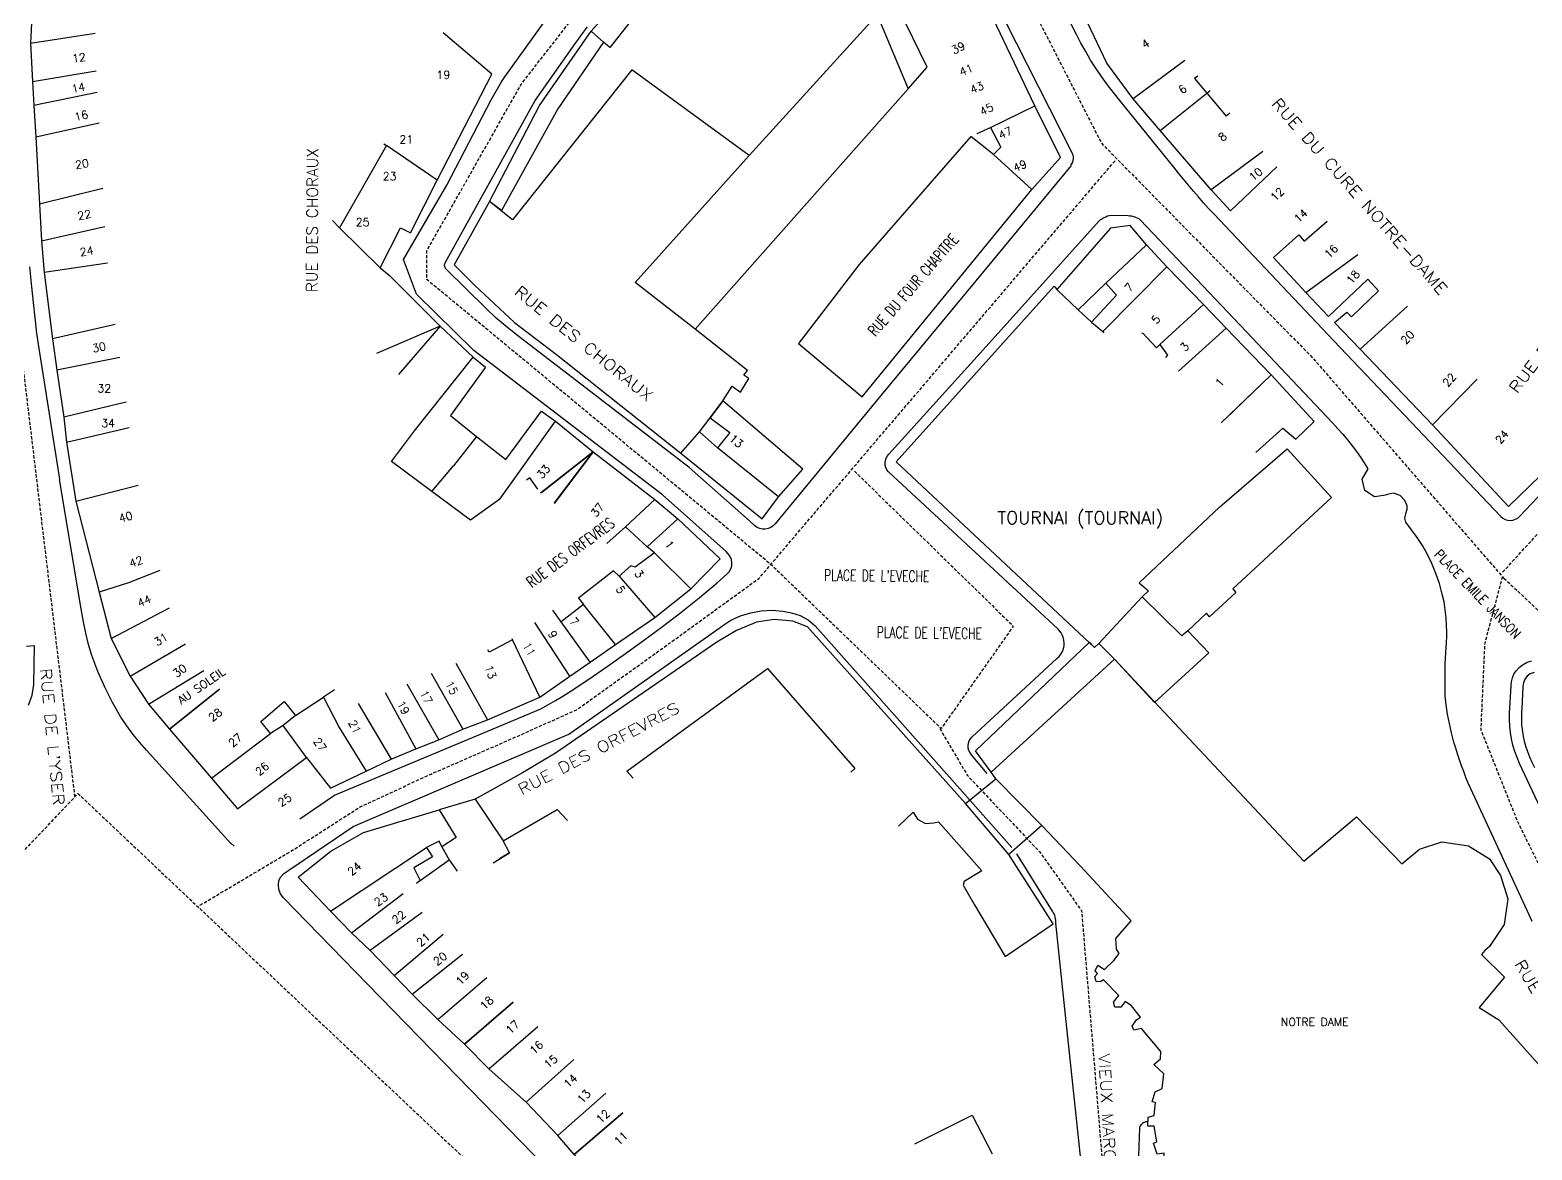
# Model space of a CAD drawing. Header units: millimetres. Extents: x 80000 to 81000, y 144000 to 145000.
# Drawn here: x 80439.8 to 80674.5, y 144414 to 144588.9 of the extents above; entities that cross this region are included whole.
import ezdxf
from ezdxf.enums import TextEntityAlignment as Align

# ---------------------------------------------------------------- set-up
doc = ezdxf.new("R2010")
doc.units = ezdxf.units.MM
doc.linetypes.add('DASHED', pattern=[0.75, 0.5, -0.25])
for name, color, linetype in [('W0001', 6, 'DASHED'), ('W0008', 7, 'CONTINUOUS'), ('W0100', 7, 'CONTINUOUS'), ('W0980', 7, 'CONTINUOUS'), ('W0989', 7, 'CONTINUOUS'), ('W0991', 7, 'CONTINUOUS')]:
    doc.layers.add(name, color=color, linetype=linetype)
doc.styles.get("Standard").update_dxf_attribs({"font": 'romans.shx', "width": 0.85})

msp = doc.modelspace()

# ---------------------------------------------------------------- linework, layer by layer
at = {"layer": 'W0001', "flags": 128}
for points in [[(80091.26, 145000), (80154.83, 144930.11), (80181.85, 144898.66), (80191.75, 144883.13), (80219.83, 144828.91), (80237.91, 144810.29), (80254.89, 144795.25), (80294.08, 144768.24), (80322.89, 144753.24), (80347.8, 144741.58), (80356.22, 144739.4), (80381.12, 144731.64), (80412.04, 144719.98), (80422.46, 144716.19), (80472.62, 144690.94), (80517.64, 144667.11), (80570.12, 144640.65), (80574.36, 144635.27), (80607.21, 144571.18), (80640.09, 144537.79), (80670.07, 144503.23)], [(80568.62, 144519.96), (80593.43, 144495.77), (80582.15, 144479.78), (80555.5, 144505.43), (80519.86, 144534.94), (80501.79, 144549.89), (80501.79, 144554.38), (80516.57, 144580.44), (80531.31, 144599.3), (80556.33, 144623.9), (80571.28, 144638.85)], [(80446.82, 144469.09), (80430.88, 144601.59), (80447.07, 144625.77), (80422.26, 144616.95), (80418.59, 144613.49), (80430.88, 144601.38)], [(80669.88, 144504.18), (80684.66, 144520.37), (80704.31, 144545.76), (80721.97, 144568.12), (80748.41, 144596.59), (80754.57, 144604.59)], [(80466.35, 144452.18), (80481.13, 144460.97), (80491.38, 144467.55), (80502.45, 144472.67), (80513.7, 144477.58), (80525.19, 144482.7), (80539.55, 144492.98), (80553.67, 144503.22), (80609.42, 144568.54)], [(80581.94, 144479.78), (80586.27, 144472.42), (80597.55, 144460.51), (80604.09, 144451.31), (80610.71, 144371.13), (80625.66, 144366.85), (80642.48, 144363.14), (80666.67, 144367.22), (80681.66, 144371.55), (80696.61, 144383.62), (80702.36, 144392.86), (80702.57, 144402.06), (80694.4, 144420.96), (80683.33, 144442.86), (80672.25, 144465.21), (80666.51, 144479.58), (80667.13, 144493.11), (80669.88, 144503.47), (80708.85, 144466.59), (80709.69, 144460.01), (80700.44, 144450.98), (80683.83, 144440.94)], [(80256.75, 144441.57), (80275.48, 144431.29), (80289.23, 144423.5), (80307.88, 144414.72), (80323.66, 144409.77), (80342.9, 144407.73), (80372.42, 144406.52), (80390.49, 144409.39), (80447.28, 144469.63), (80560.16, 144363.1), (80529.02, 144380.54), (80492.5, 144393.66), (80461.36, 144401.65), (80429.38, 144408.39), (80389.41, 144409.43)]]:
    msp.add_lwpolyline(points, dxfattribs=at)
at = {"layer": 'W0008'}
for points in [[(80602.43, 144567.73), (80602.59, 144567.96), (80602.72, 144568.21), (80602.8, 144568.48), (80602.84, 144568.76), (80602.83, 144569.03), (80602.77, 144569.29), (80602.67, 144569.54), (80602.56, 144569.77), (80588.78, 144597.02)], [(80481.93, 144465.69), (80487.36, 144469.39), (80509.54, 144478.63), (80519.63, 144482.87), (80520.78, 144483.51), (80521.92, 144484.16), (80523.05, 144484.84), (80524.17, 144485.54), (80527.09, 144487.46), (80529.98, 144489.44), (80532.84, 144491.47), (80535.66, 144493.54), (80538.59, 144495.71), (80541.49, 144497.91), (80544.35, 144500.17), (80547.13, 144502.53), (80548.69, 144503.9), (80549.03, 144504.27), (80549.28, 144504.71), (80549.43, 144505.19), (80549.47, 144505.69), (80549.38, 144506.19), (80549.18, 144506.65), (80548.89, 144507.06), (80548.55, 144507.4), (80538.6, 144516.26), (80509.11, 144538.81), (80500.19, 144547.6), (80498.15, 144553.02), (80504.9, 144564.65), (80511.86, 144577.95), (80513.48, 144580.76), (80513.99, 144581.55), (80523.96, 144595.48)], [(80669.57, 144512.89), (80669.58, 144512.88), (80643.52, 144540.34), (80624.75, 144560.13), (80623.94, 144561), (80623.14, 144561.89), (80622.35, 144562.79), (80621.57, 144563.7), (80620.79, 144564.63), (80620.02, 144565.57), (80619.26, 144566.52), (80618.49, 144567.46), (80610.05, 144577.86), (80609.08, 144579.08), (80608.13, 144580.32), (80607.21, 144581.58), (80606.33, 144582.88), (80605.51, 144584.16), (80604.74, 144585.48), (80604, 144586.81), (80603.29, 144588.16), (80599.82, 144595.07)], [(80602.45, 144567.71), (80587.59, 144549.7), (80572.74, 144531.76), (80556.22, 144511.76), (80555.9, 144511.45), (80555.54, 144511.19), (80555.13, 144511.01), (80554.68, 144510.91), (80554.24, 144510.92), (80553.8, 144511.01), (80553.39, 144511.19), (80553.03, 144511.45), (80552.21, 144512.2), (80542.79, 144520.53), (80529.45, 144530.8), (80515.75, 144541.32), (80515.1, 144541.82), (80514.46, 144542.33), (80513.82, 144542.85), (80513.19, 144543.38), (80512.63, 144543.87), (80512.08, 144544.38), (80511.54, 144544.9), (80511, 144545.42), (80504.83, 144551.5), (80504.72, 144551.62), (80504.64, 144551.76), (80504.58, 144551.91), (80504.55, 144552.06), (80504.55, 144552.2), (80504.59, 144552.34), (80504.64, 144552.47), (80504.7, 144552.59), (80518.74, 144577.87), (80525.02, 144586.8), (80525.48, 144587.45), (80525.94, 144588.09), (80526.41, 144588.72), (80526.89, 144589.35)], [(80606.83, 144559.04), (80607.01, 144559.2), (80607.2, 144559.34), (80607.4, 144559.47), (80607.61, 144559.58), (80607.87, 144559.7), (80608.14, 144559.82), (80608.42, 144559.9), (80608.72, 144559.92), (80611.37, 144559.87), (80611.63, 144559.86), (80611.89, 144559.82), (80612.14, 144559.76), (80612.39, 144559.68), (80612.63, 144559.59), (80612.88, 144559.48), (80613.11, 144559.35), (80613.31, 144559.17), (80629.79, 144541.77), (80643.34, 144527.45), (80644.13, 144526.6), (80644.9, 144525.73), (80645.65, 144524.85), (80646.37, 144523.94), (80647.03, 144523.06), (80647.65, 144522.16), (80648.26, 144521.25), (80648.83, 144520.32)], [(80589.34, 144472.74), (80586.91, 144475.66), (80586.68, 144475.98), (80586.5, 144476.33), (80586.39, 144476.72), (80586.36, 144477.12), (80586.42, 144477.5), (80586.55, 144477.86), (80586.75, 144478.19), (80587.01, 144478.48), (80600.25, 144490.69), (80600.57, 144491.02), (80600.86, 144491.38), (80601.1, 144491.79), (80601.27, 144492.23), (80601.36, 144492.68), (80601.37, 144493.14), (80601.32, 144493.6), (80601.21, 144494.04), (80601.08, 144494.39), (80600.91, 144494.71), (80600.69, 144495), (80600.44, 144495.27), (80573.9, 144519.88), (80573.65, 144520.19), (80573.49, 144520.54), (80573.42, 144520.92), (80573.4, 144521.3), (80573.45, 144521.67), (80573.57, 144522.02), (80573.75, 144522.34), (80573.98, 144522.63), (80588.23, 144538.41), (80606.85, 144559.04)], [(80439.72, 144551.86), (80439.82, 144550.82), (80439.91, 144549.77), (80440.02, 144548.73), (80440.27, 144546.32), (80440.54, 144543.91), (80440.83, 144541.5), (80441.18, 144539.1), (80444.39, 144518.7)], [(80674.49, 144449.62), (80673.69, 144451.34), (80664.9, 144470.37), (80664.51, 144471.25), (80664.14, 144472.14), (80663.8, 144473.04), (80663.47, 144473.95), (80663.15, 144474.87), (80662.84, 144475.8), (80662.55, 144476.73), (80662.28, 144477.67), (80661.91, 144479.11), (80661.56, 144480.55), (80661.26, 144482.01), (80661.04, 144483.48), (80660.92, 144484.89), (80660.88, 144486.3), (80660.88, 144487.71), (80660.89, 144489.12), (80660.9, 144489.95), (80660.94, 144490.79), (80660.99, 144491.62), (80661.05, 144492.45), (80661.1, 144493.28), (80661.14, 144494.12), (80661.15, 144494.95), (80661.13, 144495.79), (80661.05, 144497.05), (80660.92, 144498.3), (80660.73, 144499.55), (80660.46, 144500.78), (80660.01, 144502.4), (80659.46, 144503.99), (80658.82, 144505.54), (80658.1, 144507.06), (80657.35, 144508.36), (80656.52, 144509.59), (80655.64, 144510.8), (80654.78, 144512.01), (80654.62, 144512.61), (80654.76, 144513.34), (80654.97, 144514.01), (80654.99, 144514.55), (80654.6, 144515.41), (80653.88, 144516.16), (80652.81, 144516.53), (80651.65, 144516.25), (80651.65, 144516.25), (80651.65, 144516.24), (80651.65, 144516.24), (80651.65, 144516.24), (80651.65, 144516.24), (80651.65, 144516.24), (80651.65, 144516.24), (80651.65, 144516.24), (80649.86, 144515.96), (80648.36, 144516.97), (80647.95, 144518.74), (80648.86, 144520.31)], [(80669.6, 144512.88), (80669.91, 144512.62), (80670.27, 144512.43), (80670.65, 144512.31), (80671.06, 144512.27), (80671.48, 144512.32), (80671.88, 144512.45), (80672.24, 144512.65), (80672.56, 144512.93), (80679.84, 144520.62)], [(80471.17, 144461.84), (80457.99, 144476.42), (80456.92, 144477.64), (80455.88, 144478.89), (80454.9, 144480.18), (80454, 144481.54), (80452.66, 144483.86), (80451.47, 144486.25), (80450.4, 144488.7), (80449.46, 144491.2), (80448.92, 144492.92), (80448.49, 144494.66), (80448.13, 144496.42), (80447.82, 144498.18), (80444.4, 144518.68)], [(80508.62, 144423.33), (80492.53, 144439.87), (80479.35, 144453.4), (80478.92, 144453.98), (80478.67, 144454.64), (80478.59, 144455.35), (80478.69, 144456.05), (80478.97, 144456.63), (80479.41, 144457.09), (80479.9, 144457.45), (80480.39, 144457.77), (80490.3, 144464.47), (80524, 144478.91), (80534.91, 144486.6), (80547.61, 144495.54), (80548.36, 144496.07), (80549.14, 144496.58), (80549.95, 144497.03), (80550.81, 144497.38), (80552.41, 144497.83), (80554.05, 144498.14), (80555.73, 144498.25), (80557.4, 144498.11), (80558.76, 144497.85), (80560.11, 144497.43), (80561.39, 144496.77), (80562.48, 144495.82), (80576.13, 144480.46), (80593.22, 144461.2)], [(80439.58, 144483.4), (80440.14, 144484.98), (80440.37, 144486.64), (80440.51, 144492.7), (80439.25, 144492.57)], [(80682.7, 144452.62), (80672.54, 144474.29), (80672.14, 144475.23), (80671.79, 144476.2), (80671.5, 144477.18), (80671.27, 144478.18), (80671.11, 144479.17), (80671, 144480.16), (80670.96, 144481.15), (80670.98, 144482.15), (80671.2, 144486.46), (80671.26, 144487.08), (80671.41, 144487.68), (80671.65, 144488.26), (80671.99, 144488.79), (80672.49, 144489.33), (80673.07, 144489.79), (80673.74, 144490.14), (80674.47, 144490.33)], [(80674.79, 144488.51), (80674.18, 144488.31), (80673.69, 144487.96), (80673.34, 144487.47), (80673.14, 144486.92), (80673.06, 144486.36), (80672.87, 144482.87), (80672.85, 144482.51), (80672.84, 144482.15), (80672.83, 144481.79), (80672.82, 144481.43), (80672.82, 144481.07), (80672.83, 144480.71), (80672.85, 144480.34), (80672.88, 144479.98), (80672.97, 144479.24), (80673.1, 144478.51), (80673.27, 144477.78), (80673.47, 144477.06), (80673.76, 144476.19), (80674.09, 144475.34), (80674.46, 144474.5), (80674.88, 144473.69)], [(80471.17, 144461.85), (80471.67, 144461.38)], [(80604.56, 144407.13), (80601.71, 144434), (80600.08, 144449.36), (80600.06, 144449.61), (80600.05, 144449.86), (80600.02, 144450.11), (80599.97, 144450.36), (80599.89, 144450.6), (80599.79, 144450.83), (80599.68, 144451.06), (80599.55, 144451.27), (80594, 144460.22)], [(80508.64, 144423.34), (80543.9, 144387.2)], [(80613.01, 144411.61), (80613.21, 144417.42), (80613.25, 144417.62), (80613.35, 144417.8), (80613.47, 144417.96), (80613.59, 144418.1), (80613.62, 144418.15), (80613.66, 144418.18), (80613.7, 144418.22), (80613.75, 144418.25), (80613.9, 144418.31), (80614.05, 144418.36), (80614.21, 144418.39), (80614.37, 144418.39)]]:
    msp.add_lwpolyline(points, dxfattribs=at)
at = {"layer": 'W0100'}
for p, q in [((80527.49, 144588.7), (80532.7, 144594.6)), ((80596.78, 144577.03), (80587.96, 144595.52)), ((80440.18, 144592.98), (80439.85, 144586.79)), ((80552.15, 144569.25), (80572.14, 144591.25)), ((80572.14, 144591.25), (80576.98, 144579.69)), ((80579.95, 144583.07), (80576.59, 144589.97)), ((80439.85, 144586.79), (80449.95, 144588.38)), ((80511.95, 144581.96), (80504.33, 144588.44)), ((80527.49, 144588.7), (80529.42, 144586.98)), ((80439.85, 144586.79), (80440.19, 144580.81)), ((80576.98, 144579.69), (80579.95, 144583.07)), ((80620.21, 144584.1), (80612.18, 144578.11)), ((80440.19, 144580.81), (80450.11, 144582.51)), ((80440.19, 144580.81), (80440.4, 144577.06)), ((80503.39, 144565.39), (80511.95, 144581.96)), ((80450.3, 144579.09), (80440.4, 144577.06)), ((80576.98, 144579.69), (80543.74, 144542.14)), ((80616.38, 144573.18), (80612.18, 144578.11)), ((80616.38, 144573.18), (80623.64, 144578.98)), ((80623.64, 144578.98), (80624.2, 144579.43)), ((80623.64, 144578.98), (80626.66, 144575.4)), ((80440.4, 144577.06), (80440.68, 144572.18)), ((80589.87, 144573.64), (80596.78, 144577.03)), ((80627.25, 144575.86), (80626.66, 144575.4)), ((80440.68, 144572.18), (80450.57, 144574.38)), ((80587.78, 144572.68), (80589.87, 144573.64)), ((80440.68, 144572.18), (80441.28, 144561.66)), ((80590.33, 144569.43), (80586.77, 144572.22)), ((80624.34, 144563.88), (80616.38, 144573.18)), ((80495.51, 144570.8), (80488.16, 144557.99)), ((80503.39, 144565.39), (80495.51, 144570.8)), ((80534.35, 144549.42), (80552.15, 144569.25)), ((80596.34, 144563.94), (80590.33, 144569.43)), ((80632.41, 144569.88), (80624.34, 144563.88)), ((80451.16, 144564.11), (80441.28, 144561.66)), ((80499.26, 144557.21), (80503.39, 144565.39)), ((80569.82, 144531.56), (80596.34, 144563.94)), ((80627.35, 144560.61), (80624.34, 144563.88)), ((80441.28, 144561.66), (80441.61, 144555.96)), ((80441.61, 144555.96), (80451.5, 144558.2)), ((80487.06, 144559.13), (80488.16, 144557.99)), ((80488.16, 144557.99), (80494.52, 144551.74)), ((80441.61, 144555.96), (80441.99, 144550.97)), ((80607.87, 144549.33), (80614.24, 144555.32)), ((80617.4, 144551.87), (80614.24, 144555.32)), ((80451.91, 144552.47), (80441.99, 144550.97)), ((80639.13, 144547.88), (80647.28, 144553.82)), ((80441.99, 144550.97), (80443.3, 144540.61)), ((80494.52, 144551.74), (80495.9, 144550.56)), ((80495.9, 144550.56), (80503.9, 144542.63)), ((80607.42, 144541.77), (80617.4, 144551.87)), ((80623.12, 144545.97), (80617.4, 144551.87)), ((80543.74, 144542.14), (80534.35, 144549.42)), ((80600.22, 144548.36), (80603.57, 144545.18)), ((80603.57, 144545.18), (80607.87, 144549.33)), ((80603.57, 144545.18), (80605.62, 144543.25)), ((80616.32, 144539.77), (80623.12, 144545.97)), ((80626.66, 144542.32), (80623.12, 144545.97)), ((80655.01, 144545.74), (80647.62, 144539)), ((80453.09, 144542.85), (80443.3, 144540.61)), ((80605.62, 144543.25), (80607.42, 144541.77)), ((80443.3, 144540.61), (80444, 144535.73)), ((80503.9, 144542.63), (80493.94, 144538.36)), ((80503.9, 144542.63), (80497.37, 144535.04)), ((80503.9, 144542.63), (80509.04, 144537.75)), ((80607.42, 144541.77), (80607.59, 144541.59)), ((80619.25, 144535.6), (80626.66, 144542.32)), ((80633.74, 144535.02), (80626.66, 144542.32)), ((80559.84, 144539.91), (80569.82, 144531.56)), ((80615.8, 144539.25), (80616.32, 144539.77)), ((80658.9, 144527.18), (80647.62, 144539)), ((80453.82, 144537.73), (80444, 144535.73)), ((80444, 144535.73), (80445.06, 144528.41)), ((80499.89, 144526.24), (80509.04, 144537.75)), ((80509.04, 144537.75), (80510.98, 144536.23)), ((80625.9, 144527.52), (80633.74, 144535.02)), ((80633.74, 144535.02), (80626.51, 144528.11)), ((80665.89, 144534.34), (80658.9, 144527.18)), ((80454.83, 144530.73), (80445.06, 144528.41)), ((80519.72, 144529.34), (80521.88, 144527.76)), ((80548.05, 144530.97), (80546.07, 144528.3)), ((80560.56, 144520.26), (80548.05, 144530.97)), ((80445.06, 144528.41), (80445.47, 144524.49)), ((80445.47, 144524.49), (80455.29, 144526.8)), ((80513.2, 144515.59), (80521.88, 144527.76)), ((80521.88, 144527.76), (80527.77, 144523)), ((80445.47, 144524.49), (80446.94, 144515.27)), ((80496.29, 144521.46), (80499.89, 144526.24)), ((80509.53, 144525.37), (80505.97, 144520.82)), ((80541.47, 144522.8), (80544.37, 144526.11)), ((80547.21, 144523.59), (80544.37, 144526.11)), ((80527.77, 144523), (80519.55, 144516.51)), ((80519.72, 144516.65), (80527.77, 144523)), ((80527.77, 144523), (80521.67, 144514.92)), ((80521.75, 144515.01), (80527.77, 144523)), ((80527.77, 144523), (80537.4, 144515.53)), ((80556.73, 144515.97), (80547.21, 144523.59)), ((80625.7, 144514.42), (80636.23, 144523.46)), ((80502.55, 144516.81), (80496.29, 144521.46)), ((80502.55, 144516.81), (80505.97, 144520.82)), ((80556.73, 144515.97), (80560.56, 144520.26)), ((80446.94, 144515.27), (80456.67, 144517.76)), ((80517.86, 144518.93), (80517.35, 144518.57)), ((80519.12, 144517.14), (80517.86, 144518.93)), ((80446.94, 144515.27), (80450.62, 144501.06)), ((80508.62, 144512.31), (80502.55, 144516.81)), ((80513.2, 144515.59), (80508.62, 144512.31)), ((80537.4, 144515.53), (80532.81, 144511.3)), ((80537.4, 144515.53), (80541.01, 144512.5)), ((80541.01, 144512.5), (80536.23, 144508.16)), ((80613.07, 144502.55), (80625.7, 144514.42)), ((80532.81, 144511.3), (80529.94, 144508.66)), ((80536.23, 144508.16), (80532.81, 144511.3)), ((80537.39, 144507.19), (80536.23, 144508.16)), ((80543.02, 144501.61), (80537.39, 144507.19)), ((80460.08, 144504.43), (80455.2, 144502.53)), ((80530.98, 144504.42), (80525.49, 144500.16)), ((80531.85, 144503.55), (80530.98, 144504.42)), ((80531.85, 144503.55), (80537.42, 144497.14)), ((80455.2, 144502.53), (80450.62, 144501.06)), ((80450.62, 144501.06), (80452.49, 144493.82)), ((80537.42, 144497.14), (80543.02, 144501.61)), ((80613.07, 144502.55), (80614.54, 144501.26)), ((80613.56, 144500.32), (80614.54, 144501.26)), ((80452.49, 144493.82), (80461.58, 144498.62)), ((80522.8, 144496.43), (80521.48, 144498.26)), ((80526.27, 144499.14), (80522.8, 144496.43)), ((80525.49, 144500.16), (80526.27, 144499.14)), ((80531.29, 144492.89), (80526.27, 144499.14)), ((80613.56, 144500.32), (80606.79, 144493.05)), ((80613.56, 144500.32), (80619.74, 144494.24)), ((80524.13, 144487.93), (80518.68, 144496.32)), ((80527.32, 144490.14), (80522.8, 144496.43)), ((80531.29, 144492.89), (80537.42, 144497.14)), ((80452.49, 144493.82), (80455.43, 144487.96)), ((80515.08, 144493.83), (80515.19, 144493.61)), ((80519.44, 144484.68), (80515.19, 144493.61)), ((80620.68, 144495.04), (80619.74, 144494.24)), ((80620.68, 144495.04), (80624, 144491.59)), ((80455.43, 144487.96), (80464.09, 144493)), ((80527.32, 144490.14), (80531.29, 144492.89)), ((80606.79, 144493.05), (80606.09, 144492.45)), ((80609.25, 144490.62), (80606.79, 144493.05)), ((80458.29, 144483.57), (80466.96, 144488.82)), ((80506.31, 144489.96), (80511.29, 144481.15)), ((80524.13, 144487.93), (80527.32, 144490.14)), ((80609.25, 144490.62), (80589.95, 144472.96)), ((80455.43, 144487.96), (80458.29, 144483.57)), ((80498.65, 144486.77), (80503.69, 144478)), ((80502.45, 144488.42), (80507.41, 144479.68)), ((80519.44, 144484.68), (80524.13, 144487.93)), ((80461.59, 144479.7), (80469.42, 144485.92)), ((80481.28, 144481.79), (80485.66, 144484.65)), ((80487.36, 144485.84), (80485.66, 144484.65)), ((80485.66, 144484.65), (80488.12, 144479.95)), ((80495.27, 144485.42), (80500.07, 144476.58)), ((80511.29, 144481.15), (80519.44, 144484.68)), ((80458.29, 144483.57), (80461.59, 144479.7)), ((80481.28, 144481.79), (80479.35, 144480.24)), ((80491.05, 144483.68), (80496.23, 144474.99)), ((80461.59, 144479.7), (80468.13, 144472.01)), ((80479.35, 144480.24), (80477.37, 144478.98)), ((80482.97, 144475.25), (80479.35, 144480.24)), ((80488.12, 144479.95), (80492.3, 144473.1)), ((80503.69, 144478), (80507.41, 144479.68)), ((80507.41, 144479.68), (80511.29, 144481.15)), ((80468.13, 144472.01), (80477.37, 144478.98)), ((80500.07, 144476.58), (80503.69, 144478)), ((80472.19, 144467.22), (80482.97, 144475.25)), ((80482.97, 144475.25), (80486.74, 144470.44)), ((80492.3, 144473.1), (80496.23, 144474.99)), ((80496.23, 144474.99), (80500.07, 144476.58)), ((80486.74, 144470.44), (80492.3, 144473.1)), ((80590.71, 144471.92), (80589.95, 144472.96)), ((80468.13, 144472.01), (80472.19, 144467.22)), ((80585.94, 144468.06), (80590.71, 144471.92)), ((80509.32, 144468.72), (80503.73, 144467.1)), ((80509.32, 144468.72), (80513.73, 144462.23)), ((80592.75, 144460.13), (80585.94, 144468.06)), ((80503.73, 144467.1), (80506.39, 144462.76)), ((80486.76, 144451.28), (80501.72, 144461.19)), ((80506.39, 144462.76), (80504.16, 144461.28)), ((80504.16, 144461.28), (80505.28, 144459.26)), ((80514.69, 144460.38), (80513.73, 144462.23)), ((80505.28, 144459.26), (80506.52, 144457.5)), ((80512.18, 144458.81), (80514.69, 144460.38)), ((80514.69, 144460.38), (80513.15, 144459.42)), ((80514.75, 144460.3), (80514.69, 144460.38)), ((80500.75, 144456.02), (80500.19, 144455.59)), ((80490.03, 144447.85), (80498.09, 144453.99)), ((80490.03, 144447.85), (80486.76, 144451.28)), ((80501.06, 144451.07), (80492.94, 144445.09)), ((80492.94, 144445.09), (80490.03, 144447.85)), ((80496.68, 144441.2), (80504.37, 144447.64)), ((80492.94, 144445.09), (80496.68, 144441.2)), ((80499.49, 144438.29), (80507.39, 144444.55)), ((80496.68, 144441.2), (80499.49, 144438.29)), ((80503.52, 144434.36), (80511.18, 144440.89)), ((80503.52, 144434.36), (80499.49, 144438.29)), ((80515.26, 144437.05), (80507.69, 144430.47)), ((80507.69, 144430.47), (80503.52, 144434.36)), ((80511.49, 144426.64), (80519.13, 144433.22)), ((80517.3, 144421.41), (80524.74, 144428.1)), ((80517.3, 144421.41), (80511.49, 144426.64)), ((80522.24, 144416.24), (80517.3, 144421.41)), ((80529.76, 144422.83), (80522.24, 144416.24)), ((80532.44, 144419.75), (80524.8, 144413.26)), ((80524.8, 144413.26), (80522.24, 144416.24))]:
    msp.add_line(p, q, dxfattribs=at)
for points in [[(80532.7, 144594.6), (80535.35, 144592.4), (80530.39, 144586.14), (80529.42, 144586.98)], [(80612.18, 144578.11), (80608.04, 144583.66), (80605.06, 144589.94)], [(80511.56, 144562.1), (80519.39, 144577.05), (80527.49, 144588.7)], [(80529.42, 144586.98), (80522.27, 144576.57), (80513.48, 144560.68), (80511.56, 144562.1)], [(80552.15, 144569.25), (80533.82, 144582.62), (80515.18, 144559.23), (80511.56, 144562.1)], [(80622.28, 144581.67), (80621.74, 144581.28), (80623.64, 144578.98)], [(80596.34, 144563.94), (80600.78, 144568.95), (80596.78, 144577.03)], [(80589.87, 144573.64), (80591.46, 144570.56), (80590.33, 144569.43)], [(80495.08, 144571.09), (80495.51, 144570.8)], [(80586.77, 144572.22), (80569.34, 144552.23), (80559.84, 144539.91)], [(80634.6, 144567.5), (80627.35, 144560.61)], [(80511.56, 144562.1), (80506.07, 144552.19), (80509.26, 144549.02), (80515.5, 144543.2), (80522.05, 144538.17), (80541.47, 144522.8)], [(80494.52, 144551.74), (80497.69, 144557.97), (80499.26, 144557.21)], [(80614.24, 144555.32), (80611.68, 144558.34), (80608.63, 144557.92), (80600.22, 144548.36)], [(80639.13, 144547.88), (80634.1, 144553.31), (80638.03, 144556.85), (80638.86, 144555.91), (80642.45, 144559.01)], [(80647.62, 144539), (80643.61, 144543.19), (80645.53, 144544.82), (80646.26, 144544.08), (80650.5, 144548.11), (80648.8, 144549.97), (80642.7, 144544.14), (80639.13, 144547.88)], [(80606.09, 144492.45), (80575.12, 144521.43), (80599.79, 144548.84), (80600.22, 144548.36)], [(80607.87, 144549.33), (80609.54, 144547.47), (80605.62, 144543.25)], [(80550.8, 144532.31), (80552.08, 144534.42), (80551.31, 144534.98), (80551.88, 144535.69), (80543.74, 144542.14)], [(80613.55, 144541.47), (80613.63, 144541.55), (80615.8, 144539.25)], [(80616.32, 144539.77), (80617.54, 144538.06), (80617.19, 144537.72)], [(80510.98, 144536.23), (80505.48, 144528.66), (80509.53, 144525.37)], [(80690.28, 144536.48), (80680.85, 144524.18), (80670.82, 144514.45), (80658.9, 144527.18)], [(80637.59, 144524.98), (80640.44, 144527.71), (80633.74, 144535.02)], [(80548.05, 144530.97), (80549.48, 144533.22), (80550.8, 144532.31)], [(80509.53, 144525.37), (80514.15, 144521.79), (80519.72, 144529.34)], [(80544.37, 144526.11), (80546.07, 144528.3), (80548.05, 144530.97)], [(80546.07, 144528.3), (80549.13, 144525.98), (80547.21, 144523.59)], [(80631.32, 144522.86), (80635.52, 144526.7), (80637.59, 144524.98)], [(80541.47, 144522.8), (80554.17, 144512.51), (80556.73, 144515.97)], [(80636.23, 144523.46), (80643.15, 144515.84), (80627.74, 144501.58), (80628.2, 144501.02), (80624.07, 144497.22), (80623.62, 144497.81), (80620.68, 144495.04)], [(80541.01, 144512.5), (80547.6, 144506.29), (80543.02, 144501.61)], [(80537.39, 144507.19), (80534.36, 144505), (80533.68, 144505.2), (80531.85, 144503.55)], [(80585.94, 144468.06), (80561.29, 144495.64), (80559, 144496.53), (80556.06, 144496.78), (80553.29, 144496.38), (80550.19, 144495.1), (80547.1, 144493.28), (80521.91, 144475.93), (80516.76, 144472.85), (80509.32, 144468.72)], [(80515.19, 144493.61), (80511.53, 144491.72), (80511.34, 144492.07)], [(80589.95, 144472.96), (80587.53, 144476.27), (80605.33, 144493.26), (80606.09, 144492.45)], [(80624, 144491.59), (80615.49, 144483.86), (80609.25, 144490.62)], [(80534.01, 144472.05), (80533.05, 144473.12), (80555.03, 144489.15), (80568.64, 144473.51), (80568.03, 144472.95)], [(80609.25, 144490.62), (80638.83, 144459.04), (80647.04, 144465.98), (80654.15, 144458.63), (80656.87, 144460.94), (80660.36, 144462.08), (80664.54, 144461.48), (80667.81, 144459.41), (80669.56, 144456.85), (80670.67, 144453.16), (80670.11, 144449.19), (80667.81, 144445.76), (80667.11, 144445.13), (80666.56, 144444.5), (80670.18, 144440.97), (80666.21, 144436.21), (80669.27, 144434.28), (80677.64, 144424.99), (80688.23, 144414.06), (80686.63, 144412.03)], [(80469.42, 144485.92), (80467.3, 144484.24), (80461.59, 144479.7)], [(80477.37, 144478.98), (80475.88, 144480.88), (80479.49, 144483.98), (80481.28, 144481.79)], [(80590.71, 144471.92), (80597.9, 144464.65), (80592.75, 144460.13)], [(80603.92, 144458.27), (80597.9, 144464.65), (80590.71, 144471.92)], [(80486.76, 144451.28), (80481.69, 144456.59), (80486.77, 144460.61), (80491.91, 144463.54), (80503.73, 144467.1)], [(80513.73, 144462.23), (80522.17, 144467.11), (80523.77, 144465.39)], [(80575.5, 144464.52), (80577.8, 144466.73), (80578.48, 144465.62), (80579.73, 144464.95), (80580.98, 144465.04), (80581.72, 144465.23), (80588.49, 144457.57), (80585.75, 144455.9), (80585.59, 144455.3), (80587.38, 144452.25), (80592.17, 144444.19), (80599.66, 144449.28), (80592.75, 144460.13)], [(80501.72, 144461.19), (80502.7, 144459.73), (80499.77, 144458.03), (80500.75, 144456.02)], [(80504.16, 144461.28), (80503.74, 144462.18), (80501.72, 144461.19)], [(80500.75, 144456.02), (80505.28, 144459.26), (80506.52, 144457.5)], [(80611.98, 144433.28), (80612.67, 144434.26), (80613.3, 144434.68), (80611.89, 144436.49), (80610.9, 144437.17), (80610.21, 144436.26), (80609.3, 144436.26), (80609.08, 144437.02), (80609.91, 144438.07), (80607.53, 144440.55), (80606.99, 144440.2), (80606.36, 144440.27), (80606.19, 144441.03), (80606.58, 144441.51), (80606.22, 144441.93), (80606.62, 144442.82), (80607.69, 144442.15), (80609.14, 144443.56), (80609.95, 144444.62), (80609.53, 144445.32), (80609.43, 144447), (80611.85, 144449.74), (80603.92, 144458.27)], [(80511.49, 144426.64), (80507.69, 144430.47), (80515.26, 144437.05)], [(80614.44, 144417.68), (80614.51, 144419.11), (80615.41, 144419.32), (80615.65, 144421.35), (80615.13, 144421.48), (80615.58, 144423.06), (80616.69, 144423.55), (80616.97, 144425.85), (80615.39, 144427.31), (80616.4, 144428.22), (80616.47, 144429.34), (80613.45, 144432.94), (80612.26, 144432.66), (80611.98, 144433.28)], [(80532.34, 144405.49), (80524.8, 144413.26), (80532.44, 144419.75)], [(80578.03, 144414.9), (80586.98, 144419.38), (80590.11, 144413.35)], [(80618.74, 144410.35), (80619.05, 144411.12), (80616.93, 144412.74), (80616.99, 144413.44), (80615.88, 144413.33), (80615.32, 144415.03), (80615.87, 144415.24), (80615.42, 144417.69), (80614.44, 144417.68)]]:
    msp.add_lwpolyline(points, dxfattribs=at)

# ---------------------------------------------------------------- texts
at = {"layer": 'W0980'}
msp.add_text('TOURNAI (TOURNAI)', height=2, dxfattribs=at).set_placement((80603.88, 144512.55), align=Align.MIDDLE)
at = {"layer": 'W0989'}
for s, rotation, width, p in [('RUE DU CURE NOTRE-DAME', 311.4398, 1.2, (80647.53, 144562.9)), ("RUE DE L'HOPITAL NOTRE-DAME", 52.6193, 1.2, (80685.34, 144550.69)), ('RUE DU FOUR CHAPITRE', 49.0695, 0.7, (80577.78, 144549.05)), ('RUE DES CHORAUX', 320.9478, 1.2, (80526.34, 144539.89)), ('RUE DES ORFEVRES', 36.7349, 0.7, (80524.23, 144507.26)), ("PLACE DE L'EVECHE", 359.2719, 0.7, (80572.09, 144503.64)), ("PLACE DE L'EVECHE", 359.2719, 0.7, (80580.31, 144494.72)), ('RUE DES ORFEVRES', 27.7797, 1.2, (80528.64, 144476.64)), ('RUE SOIL DE MORIAME', 300.9763, 1.2, (80680.6, 144429.85)), ('VIEUX MARCHE AUX POTERIES', 273.0764, 1.2, (80608.77, 144408.09))]:
    msp.add_text(s, height=1.75, rotation=rotation, dxfattribs=dict(at, width=width)).set_placement(p, align=Align.MIDDLE)
msp.add_text('RUE DES CHORAUX', height=1.75, rotation=89.6381, dxfattribs=at).set_placement((80483.88, 144559.16), align=Align.MIDDLE)
at = {"layer": 'W0989', "ltscale": 0.05, "width": 0.85}
msp.add_text('PLACE EMILE JANSON', height=1.5, rotation=313.9294, dxfattribs=at).set_placement((80659.1, 144506.85))
at = {"layer": 'W0989', "linetype": 'Continuous', "width": 1.2}
msp.add_text("RUE DE L'YSER", height=1.75, rotation=275.6025, dxfattribs=at).set_placement((80443.28, 144478.49), align=Align.MIDDLE)
at = {"layer": 'W0991'}
for s, rotation, p in [('4', 32.3044, (80614.07, 144586.72)), ('12', 8.1918, (80447.44, 144584.53)), ('39', 25.9583, (80584.83, 144586.07)), ('41', 23.1528, (80586.06, 144582.64)), ('14', 11.2078, (80447.34, 144579.85)), ('19', 359.8976, (80504.37, 144581.86)), ('43', 24.3327, (80587.73, 144579.86)), ('6', 36.7845, (80619.88, 144579.62)), ('16', 13.6686, (80447.8, 144575.48)), ('45', 27.3813, (80589.25, 144576.48)), ('47', 26.2059, (80592.17, 144572.78)), ('21', 359.9015, (80498.58, 144571.78)), ('8', 42.0321, (80626.12, 144572.19)), ('20', 9.844, (80447.91, 144567.94)), ('23', 359.9078, (80495.97, 144566.02)), ('49', 22.9077, (80594.46, 144567.65)), ('10', 39.8196, (80631.3, 144566.33)), ('12', 44.4244, (80634.66, 144563.21)), ('22', 11.7002, (80448.28, 144559.99)), ('25', 359.9147, (80491.76, 144558.85)), ('14', 41.9873, (80638.34, 144559.84)), ('24', 9.7232, (80448.64, 144554.31)), ('16', 44.3452, (80643.09, 144554.3)), ('18', 50.1146, (80646.51, 144550.28)), ('7', 46.1211, (80611.51, 144548.66)), ('5', 48.1238, (80615.69, 144543.67)), ('20', 46.5504, (80655.02, 144540.87)), ('30', 12.3332, (80450.57, 144539.32)), ('3', 46.1508, (80620.21, 144539.38)), ('32', 359.9159, (80451.39, 144532.9)), ('1', 48.7193, (80625.67, 144533.83)), ('22', 48.666, (80661.55, 144534.23)), ('34', 359.9151, (80452, 144527.47)), ('13', 319.2641, (80550.14, 144524.67)), ('24', 49.4059, (80669.77, 144525.32)), ('33', 48.4885, (80520.02, 144519.88)), ('37', 51.7564, (80528.44, 144513.91)), ('40', 15.3844, (80454.74, 144512.83)), ('1', 306.8728, (80539.69, 144508.52)), ('42', 18.7628, (80456.35, 144505.83)), ('3', 305.4279, (80534.97, 144503.93)), ('44', 23.6412, (80457.64, 144499.71)), ('5', 302.3416, (80532.08, 144501.46)), ('7', 310.4363, (80524.82, 144496.46)), ('31', 31.927, (80460.25, 144493.7)), ('9', 298.5121, (80521.46, 144494.46)), ('11', 299.2805, (80517.8, 144492.17)), ('30', 36.1305, (80463.19, 144488.8)), ('AU SOLEIL', 34.7435, (80466.57, 144486.45)), ('13', 287.6235, (80511.77, 144488.61)), ('15', 297.2507, (80505.68, 144486.12)), ('17', 298.0617, (80501.71, 144484.68)), ('28', 36.9396, (80468.74, 144481.93)), ('19', 297.8738, (80498.12, 144483.04)), ('21', 296.8343, (80490.53, 144480.05)), ('27', 41.1882, (80471.87, 144477.96)), ('27', 304.5377, (80485.09, 144477.27)), ('26', 40.0145, (80476.06, 144473.49)), ('25', 33.3856, (80479.6, 144468.63)), ('24', 39.8658, (80490.47, 144457.89)), ('23', 35.54, (80494.63, 144453.08)), ('22', 38.4021, (80497.41, 144450.33)), ('21', 40.7062, (80501.24, 144446.81)), ('20', 37.1211, (80503.87, 144443.84)), ('19', 46.2396, (80507.36, 144440.79)), ('18', 43.0548, (80511.15, 144436.93)), ('17', 43.7332, (80515.19, 144433.16)), ('16', 41.6211, (80518.9, 144429.99)), ('15', 40.4709, (80521.15, 144427.77)), ('14', 42.7983, (80524.22, 144424.75)), ('13', 46.3312, (80526.34, 144422.32)), ('12', 42.0249, (80529.31, 144419.22)), ('11', 42.7817, (80532.12, 144415.77))]:
    msp.add_text(s, height=1.25, rotation=rotation, dxfattribs=at).set_placement(p, align=Align.MIDDLE)
msp.add_text('NOTRE DAME', height=1.25, dxfattribs=at).set_placement((80640.52, 144433.95), align=Align.MIDDLE)

doc.saveas('drawing.dxf')
